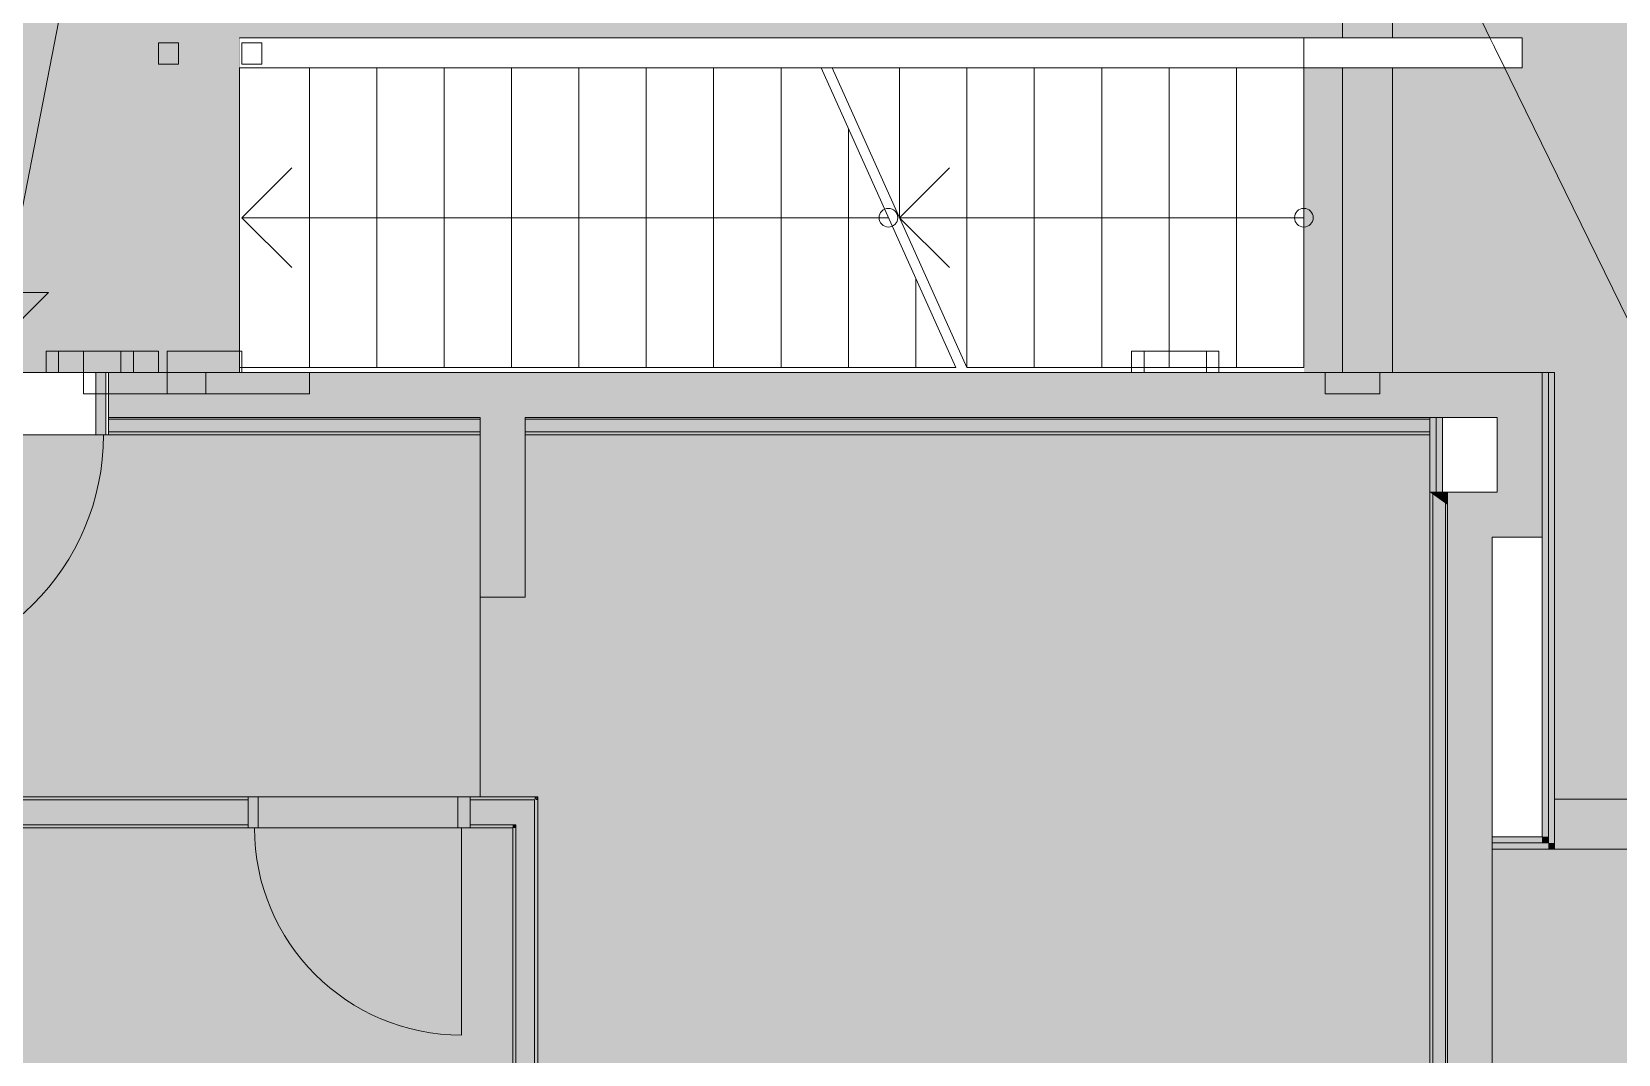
# Model space of a CAD drawing. Header units: metres. Extents: x -3.9 to 83, y -38 to 6.2.
# Drawn here: x 39.53 to 45.88, y -14.06 to -9.96 of the extents above; entities that cross this region are included whole.
import ezdxf

# ---------------------------------------------------------------- set-up
doc = ezdxf.new("R2010")
doc.units = ezdxf.units.M
doc.header["$MEASUREMENT"] = 0
doc.set_wipeout_variables(frame=1)
for name, pattern in [('Dampfsperre', [0.003, 0.0015, -0.0015]), ('Schnittlinie', [0.006, 0.003, -0.0015, 0, -0.0015]), ('Untersicht', [0.001, 0.0005, -0.0005]), ('Wipeout_Contour', [1, 0, -1])]:
    doc.linetypes.add(name, pattern=pattern)
for name, color, linetype in [('0._Erdgeschoß PP Icon_1_0', 7, 'Continuous'), ('0._Erdgeschoß PP Icon_1_120 Wand Innen tragend', 7, 'Continuous'), ('0._Erdgeschoß PP Icon_1_130 Wand Innen', 7, 'Continuous'), ('0._Erdgeschoß PP Icon_1_170 Schachtwände', 7, 'Continuous'), ('0._Erdgeschoß PP Icon_1_230 Decke abgehaengt', 7, 'Continuous'), ('0._Erdgeschoß PP Icon_1_410 Treppe', 7, 'Continuous'), ('0._Erdgeschoß PP Icon_1_450 Absturzsicherung', 7, 'Continuous'), ('0._Erdgeschoß PP Icon_1_710 Gelände', 7, 'Continuous'), ('0._Erdgeschoß PP Icon_1_810 Raum', 7, 'Continuous'), ('0._Erdgeschoß PP Icon_1_815 Raumbegrenzung', 7, 'Continuous'), ('0._Erdgeschoß PP Icon_1_905 VP Beschriftung Übersicht.Übersicht', 7, 'Continuous')]:
    doc.layers.add(name, color=color, linetype=linetype)

msp = doc.modelspace()

# ---------------------------------------------------------------- wipeouts: each hides what was drawn before it
at = {"color": 254, "linetype": 'Wipeout_Contour', "lineweight": 0, "ltscale": 193.488375}
msp.add_wipeout([(28.2051, 3.5109), (28.2051, -37.8391), (52.5858, -37.8391), (52.5858, 3.5109)], dxfattribs=at).dxf.layer = '0._Erdgeschoß PP Icon_1_0'

# ---------------------------------------------------------------- next in the draw order: hatches: boundary and pattern name
at = {"layer": '0._Erdgeschoß PP Icon_1_120 Wand Innen tragend', "linetype": 'Continuous', "lineweight": 0, "true_color": 0xffffff}
for points in [[(39.8234, -11.3254), (39.7834, -11.3254), (39.7834, -11.5754), (39.8234, -11.5754)], [(39.8334, -11.5129), (41.3234, -11.5129), (41.3234, -11.5054), (39.8334, -11.5054)], [(41.5034, -11.5129), (45.1284, -11.5129), (45.1284, -11.5054), (41.5034, -11.5054)], [(45.1909, -11.8504), (45.1984, -11.8558), (45.1984, -11.8054), (45.1909, -11.8054)], [(45.1909, -11.8504), (45.1909, -17.2404), (45.1984, -17.2404), (45.1984, -11.8558)]]:
    msp.add_hatch(color=7, dxfattribs=at).paths.add_polyline_path(points)
at = {"layer": '0._Erdgeschoß PP Icon_1_120 Wand Innen tragend', "linetype": 'Continuous', "lineweight": 0, "true_color": 0x000000}
for points in [[(41.3234, -11.3254), (39.8334, -11.3254), (39.8334, -11.5054), (41.3234, -11.5054)], [(41.3234, -11.3254), (41.3234, -12.2254), (41.5034, -12.2254), (41.5034, -11.3254)], [(41.5034, -11.5054), (45.1284, -11.5054), (45.1284, -11.3254), (41.5034, -11.3254)], [(45.3984, -11.3254), (45.1284, -11.3254), (45.1284, -11.5054), (45.3984, -11.5054)], [(45.3984, -11.5054), (45.5784, -11.5054), (45.5784, -11.3254)], [(45.3984, -11.3254), (45.3984, -11.5054), (45.5784, -11.3254)], [(45.5784, -11.8054), (45.5784, -11.5054), (45.3984, -11.5054), (45.3984, -11.8054)], [(39.8334, -11.5629), (41.3234, -11.5629), (41.3234, -11.5129), (39.8334, -11.5129)], [(39.8334, -11.5629), (39.8334, -11.5754), (41.3234, -11.5754), (41.3234, -11.5629)], [(41.5034, -11.5629), (45.1284, -11.5629), (45.1284, -11.5129), (41.5034, -11.5129)], [(41.5034, -11.5754), (45.1284, -11.5754), (45.1284, -11.5629), (41.5034, -11.5629)], [(45.1409, -11.8054), (45.1284, -11.8054), (45.1409, -11.8144)], [(45.1284, -11.8054), (45.1284, -17.2404), (45.1409, -17.2404), (45.1409, -11.8144)], [(45.1409, -11.8144), (45.1909, -11.8504), (45.1909, -11.8054), (45.1409, -11.8054)], [(45.1409, -11.8144), (45.1409, -17.2404), (45.1909, -17.2404), (45.1909, -11.8504)], [(45.1984, -11.8054), (45.1984, -11.8558), (45.3784, -11.9854), (45.3784, -11.8054)], [(45.3784, -11.9854), (45.3984, -11.9854), (45.3984, -11.8054), (45.3784, -11.8054)], [(45.5784, -11.8054), (45.3984, -11.8054), (45.5784, -11.9854)], [(45.3984, -11.8054), (45.3984, -11.9854), (45.5784, -11.9854)], [(45.3784, -11.9854), (45.1984, -11.8558), (45.1984, -11.9854)], [(45.1984, -11.9854), (45.1984, -17.2404), (45.3784, -17.2404), (45.3784, -11.9854)]]:
    msp.add_hatch(color=18, dxfattribs=at).paths.add_polyline_path(points)
at = {"layer": '0._Erdgeschoß PP Icon_1_130 Wand Innen', "linetype": 'Continuous', "lineweight": 0, "true_color": 0x000000}
for points in [[(38.7534, -13.0254), (38.7534, -13.0379), (40.3934, -13.0379), (40.3934, -13.0254)], [(41.2834, -13.0254), (41.2834, -13.0379), (41.5409, -13.0379), (41.5409, -13.0254)], [(41.5534, -13.0254), (41.5409, -13.0254), (41.5409, -13.0379)], [(41.5434, -13.0379), (41.5534, -13.0379), (41.5534, -13.0254)], [(38.7534, -13.0379), (38.7534, -13.1379), (40.3934, -13.1379), (40.3934, -13.0379)], [(41.2834, -13.1379), (41.4634, -13.1379), (41.4659, -13.1347), (41.4659, -13.0379), (41.2834, -13.0379)], [(41.4659, -13.1347), (41.5409, -13.041), (41.5409, -13.0379), (41.4659, -13.0379)], [(41.5409, -13.1379), (41.5409, -13.041), (41.4659, -13.1347), (41.4659, -13.1379)], [(41.5434, -13.0379), (41.5409, -13.041), (41.5409, -17.2404), (41.5534, -17.2404), (41.5534, -13.0379)], [(38.7534, -13.1379), (38.7534, -13.1504), (40.3934, -13.1504), (40.3934, -13.1379)], [(41.2834, -13.1379), (41.2834, -13.1504), (41.4534, -13.1504), (41.4534, -13.1379)], [(41.4534, -13.1504), (41.4634, -13.1379), (41.4534, -13.1379)], [(41.4534, -13.1504), (41.4659, -13.1504), (41.4659, -13.1379), (41.4634, -13.1379)], [(41.4534, -13.1504), (41.4534, -17.2404), (41.4659, -17.2404), (41.4659, -13.1504)], [(41.4659, -13.1379), (41.4659, -17.2404), (41.5409, -17.2404), (41.5409, -13.1379)]]:
    msp.add_hatch(color=18, dxfattribs=at).paths.add_polyline_path(points)
at = {"layer": '0._Erdgeschoß PP Icon_1_130 Wand Innen', "linetype": 'Continuous', "lineweight": 13, "true_color": 0xe8e2dc}
msp.add_hatch(color=254, dxfattribs=at).paths.add_polyline_path([(41.2834, -13.1504), (41.2834, -13.0254), (40.3934, -13.0254), (40.3934, -13.1504)])
at = {"layer": '0._Erdgeschoß PP Icon_1_130 Wand Innen', "linetype": 'Continuous', "lineweight": 0, "true_color": 0xffffff}
for points in [[(40.3934, -13.0254), (40.3934, -13.1504), (40.4334, -13.1504), (40.4334, -13.0254)], [(41.2834, -13.1504), (41.2834, -13.0254), (41.2334, -13.0254), (41.2334, -13.1504)]]:
    msp.add_hatch(color=7, dxfattribs=at).paths.add_polyline_path(points)
at = {"layer": '0._Erdgeschoß PP Icon_1_170 Schachtwände', "linetype": 'Continuous', "lineweight": 0, "true_color": 0x000000}
for points in [[(45.6034, -13.1854), (45.6034, -11.3254), (45.5784, -11.3254), (45.5784, -13.1854)], [(45.6284, -13.2104), (45.6284, -11.3254), (45.6034, -11.3254), (45.6034, -13.2104)], [(45.1284, -11.5054), (45.1284, -11.8054), (45.1534, -11.8054), (45.1534, -11.5054)], [(45.1534, -11.5054), (45.1534, -11.8054), (45.1784, -11.8054), (45.1784, -11.5054)], [(45.5784, -13.1854), (45.3784, -13.1854), (45.3784, -13.2104), (45.5784, -13.2104)], [(45.6034, -13.2104), (45.3784, -13.2104), (45.3784, -13.2354), (45.6034, -13.2354)], [(45.5784, -13.1854), (45.6034, -13.2104), (45.6034, -13.1854)], [(45.5784, -13.2104), (45.6034, -13.2104), (45.5784, -13.1854)], [(45.6034, -13.2104), (45.6284, -13.2354), (45.6284, -13.2104)], [(45.6034, -13.2354), (45.6284, -13.2354), (45.6034, -13.2104)]]:
    msp.add_hatch(color=18, dxfattribs=at).paths.add_polyline_path(points)
at = {"layer": '0._Erdgeschoß PP Icon_1_810 Raum', "linetype": 'Continuous', "lineweight": 0, "true_color": 0x191919}
msp.add_hatch(color=250, dxfattribs=at).paths.add_polyline_path([(46.9584, -15.2354), (46.9584, -8.7754), (46.9584, -5.6604), (45.2034, -5.6604), (45.2034, -8.0254), (45.4534, -8.0254), (45.4534, -8.7754), (45.2034, -8.7754), (42.7434, -8.7754), (42.7434, -8.5954), (42.7434, -8.5879), (42.5834, -8.5879), (42.5834, -8.5654), (40.9034, -8.5654), (40.9034, -8.5879), (40.7434, -8.5879), (40.7434, -8.7754), (40.1134, -8.7754), (38.6534, -8.7754), (38.6534, -9.6854), (38.6534, -11.0754), (38.6534, -11.3254), (40.3584, -11.3254), (40.3584, -9.9854), (44.6234, -9.9854), (44.6234, -11.3254), (45.1284, -11.3254), (45.5784, -11.3254), (45.6284, -11.3254), (45.6284, -13.2354), (45.3784, -13.2354), (45.3784, -17.2404), (46.9584, -17.2404)])
at = {"layer": '0._Erdgeschoß PP Icon_1_810 Raum', "linetype": 'Continuous', "lineweight": 13, "true_color": 0xe8e2dc}
for points in [[(38.6534, -11.5754), (38.6534, -13.0254), (38.7534, -13.0254), (41.3234, -13.0254), (41.3234, -12.2254), (41.3234, -11.5754)], [(45.1284, -17.2404), (45.1284, -11.8054), (45.1284, -11.5754), (41.5034, -11.5754), (41.5034, -12.2254), (41.3234, -12.2254), (41.3234, -13.0254), (41.5534, -13.0254), (41.5534, -17.2404)], [(38.7534, -13.1504), (38.7534, -17.2404), (41.4534, -17.2404), (41.4534, -13.1504)]]:
    msp.add_hatch(color=254, dxfattribs=at).paths.add_polyline_path(points)
at = {"layer": '0._Erdgeschoß PP Icon_1_905 VP Beschriftung Übersicht.Übersicht', "linetype": 'Continuous', "lineweight": 0, "true_color": 0x000000}
msp.add_hatch(color=18, dxfattribs=at).paths.add_polyline_path([(39.5934, -11.0054), (39.0934, -11.0054), (39.3434, -11.2554)])

# ---------------------------------------------------------------- next in the draw order: linework, layer by layer
at = {"layer": '0._Erdgeschoß PP Icon_1_120 Wand Innen tragend', "color": 7, "linetype": 'Dampfsperre', "lineweight": 13, "ltscale": 1000}
for p, q in [((39.8334, -11.3254), (38.8334, -11.3254)), ((39.8334, -11.5754), (38.8334, -11.5754))]:
    msp.add_line(p, q, dxfattribs=at)
at = {"layer": '0._Erdgeschoß PP Icon_1_120 Wand Innen tragend', "color": 8, "linetype": 'Continuous', "lineweight": 13, "ltscale": 1000}
for p, q in [((39.8234, -11.3254), (39.7834, -11.3254)), ((39.7834, -11.3254), (39.7834, -11.5754)), ((39.8234, -11.5754), (39.8234, -11.3254)), ((39.7834, -11.5754), (39.8234, -11.5754))]:
    msp.add_line(p, q, dxfattribs=at)
at = {"layer": '0._Erdgeschoß PP Icon_1_120 Wand Innen tragend', "color": 7, "linetype": 'Continuous', "lineweight": 18, "ltscale": 1000}
for p, q in [((39.8334, -11.3254), (39.8334, -11.5054)), ((39.8334, -11.3254), (39.8334, -11.5054)), ((39.8334, -11.3254), (39.8334, -11.5054)), ((39.8334, -11.5054), (41.3234, -11.5054)), ((41.5034, -11.5054), (45.1284, -11.5054)), ((45.1984, -11.8558), (45.1984, -11.8054)), ((45.1984, -11.8558), (45.1984, -11.9854)), ((45.1984, -11.9854), (45.1984, -17.2404))]:
    msp.add_line(p, q, dxfattribs=at)
at = {"layer": '0._Erdgeschoß PP Icon_1_120 Wand Innen tragend', "color": 7, "linetype": 'Continuous', "lineweight": 13, "ltscale": 1000}
for p, q in [((39.8334, -11.5054), (39.8334, -11.5129)), ((39.8334, -11.5054), (39.8334, -11.5129)), ((39.8334, -11.5054), (39.8334, -11.5129)), ((41.3234, -11.5129), (41.3234, -11.5054)), ((41.5034, -11.5054), (41.5034, -11.5129)), ((39.8334, -11.5129), (41.3234, -11.5129)), ((39.8334, -11.5129), (39.8334, -11.5629)), ((39.8334, -11.5129), (39.8334, -11.5629)), ((39.8334, -11.5129), (39.8334, -11.5629)), ((39.8334, -11.5629), (41.3234, -11.5629)), ((39.8334, -11.5629), (39.8334, -11.5754)), ((39.8334, -11.5629), (39.8334, -11.5754)), ((39.8334, -11.5629), (39.8334, -11.5754)), ((41.3234, -11.5629), (41.3234, -11.5129)), ((41.3234, -11.5754), (41.3234, -11.5629)), ((41.5034, -11.5129), (41.5034, -11.5629)), ((41.5034, -11.5129), (45.1284, -11.5129)), ((41.5034, -11.5629), (41.5034, -11.5754)), ((41.5034, -11.5629), (45.1284, -11.5629)), ((45.1409, -11.8144), (45.1409, -11.8054)), ((45.1409, -11.8144), (45.1409, -17.2404)), ((45.1909, -11.8504), (45.1909, -11.8054)), ((45.1909, -11.8504), (45.1909, -17.2404))]:
    msp.add_line(p, q, dxfattribs=at)
at = {"layer": '0._Erdgeschoß PP Icon_1_120 Wand Innen tragend', "color": 7, "linetype": 'Continuous', "lineweight": 18, "ltscale": 1000, "flags": 128}
for points in [[(41.3234, -11.3254), (39.8334, -11.3254)], [(41.5034, -11.3254), (41.3234, -11.3254)], [(45.1284, -11.3254), (41.5034, -11.3254)], [(45.5784, -11.3254), (45.1284, -11.3254)], [(45.5784, -11.3254), (45.5784, -11.5054)], [(41.3234, -11.5054), (41.3234, -12.2254)], [(41.5034, -12.2254), (41.5034, -11.5054)], [(45.1284, -11.5054), (45.3984, -11.5054)], [(45.3984, -11.5054), (45.3984, -11.8054)], [(45.5784, -11.8054), (45.5784, -11.5054)], [(45.1984, -11.8054), (45.3784, -11.8054)], [(45.3984, -11.8054), (45.3784, -11.8054)], [(45.5784, -11.9854), (45.5784, -11.8054)], [(45.3784, -17.2404), (45.3784, -11.9854)], [(45.3784, -11.9854), (45.5784, -11.9854)], [(41.3234, -12.2254), (41.5034, -12.2254)]]:
    msp.add_lwpolyline(points, dxfattribs=at)
at = {"layer": '0._Erdgeschoß PP Icon_1_120 Wand Innen tragend', "color": 7, "linetype": 'Continuous', "lineweight": 13, "ltscale": 1000, "flags": 128}
for points in [[(45.1284, -11.5129), (45.1284, -11.5054)], [(45.1284, -11.5629), (45.1284, -11.5129)], [(45.1284, -11.5754), (45.1284, -11.5629)], [(39.8334, -11.5754), (41.3234, -11.5754)], [(41.5034, -11.5754), (45.1284, -11.5754)], [(45.1284, -11.8054), (45.1409, -11.8054)], [(45.1284, -11.8054), (45.1284, -17.2404)], [(45.1409, -11.8054), (45.1909, -11.8054)], [(45.1909, -11.8054), (45.1984, -11.8054)]]:
    msp.add_lwpolyline(points, dxfattribs=at)
at = {"layer": '0._Erdgeschoß PP Icon_1_120 Wand Innen tragend', "color": 8, "linetype": 'Continuous', "lineweight": 0, "ltscale": 1000}
msp.add_arc((38.8534, -11.5754), 0.96, 270, 0, dxfattribs=at)
at = {"layer": '0._Erdgeschoß PP Icon_1_130 Wand Innen', "color": 7, "linetype": 'Continuous', "lineweight": 18, "ltscale": 1000}
for p, q in [((40.3934, -13.0379), (40.3934, -13.0254)), ((40.3934, -13.0379), (40.3934, -13.0254)), ((40.3934, -13.0379), (40.3934, -13.0254)), ((41.2834, -13.0379), (41.2834, -13.0254)), ((41.2834, -13.0379), (41.2834, -13.0254)), ((41.2834, -13.0379), (41.2834, -13.0254)), ((40.3934, -13.0379), (38.7534, -13.0379)), ((40.3934, -13.1379), (40.3934, -13.0379)), ((40.3934, -13.1379), (40.3934, -13.0379)), ((40.3934, -13.1379), (40.3934, -13.0379)), ((41.4659, -13.0379), (41.2834, -13.0379)), ((41.2834, -13.1379), (41.2834, -13.0379)), ((41.2834, -13.1379), (41.2834, -13.0379)), ((41.2834, -13.1379), (41.2834, -13.0379)), ((41.5409, -13.0379), (41.4659, -13.0379)), ((41.5409, -13.0379), (41.4659, -13.0379)), ((41.5409, -13.0379), (41.5409, -13.041)), ((41.5409, -13.1379), (41.5409, -13.041)), ((38.7534, -13.1379), (40.3934, -13.1379)), ((40.3934, -13.1504), (40.3934, -13.1379)), ((40.3934, -13.1504), (40.3934, -13.1379)), ((40.3934, -13.1504), (40.3934, -13.1379)), ((41.2834, -13.1379), (41.4534, -13.1379)), ((41.2834, -13.1504), (41.2834, -13.1379)), ((41.2834, -13.1504), (41.2834, -13.1379)), ((41.2834, -13.1504), (41.2834, -13.1379)), ((41.4634, -13.1379), (41.4534, -13.1379)), ((41.4634, -13.1379), (41.4534, -13.1379)), ((41.4659, -13.1379), (41.4634, -13.1379)), ((41.4659, -13.1379), (41.4634, -13.1379)), ((41.4659, -13.1379), (41.4659, -17.2404)), ((41.5409, -17.2404), (41.5409, -13.1379))]:
    msp.add_line(p, q, dxfattribs=at)
at = {"layer": '0._Erdgeschoß PP Icon_1_130 Wand Innen', "color": 7, "linetype": 'Schnittlinie', "lineweight": 13, "ltscale": 1000}
for p, q in [((40.3934, -13.0254), (41.2834, -13.0254)), ((40.3934, -13.1504), (41.2834, -13.1504))]:
    msp.add_line(p, q, dxfattribs=at)
at = {"layer": '0._Erdgeschoß PP Icon_1_130 Wand Innen', "color": 8, "linetype": 'Continuous', "lineweight": 13, "ltscale": 1000}
for p, q in [((40.3934, -13.0254), (40.4334, -13.0254)), ((40.3934, -13.1504), (40.3934, -13.0254)), ((40.4334, -13.0254), (40.4334, -13.1504)), ((41.2334, -13.1504), (41.2334, -13.0254)), ((41.2334, -13.0254), (41.2834, -13.0254)), ((41.2834, -13.0254), (41.2834, -13.1504)), ((40.4334, -13.1504), (40.3934, -13.1504)), ((41.2834, -13.1504), (41.2334, -13.1504))]:
    msp.add_line(p, q, dxfattribs=at)
at = {"layer": '0._Erdgeschoß PP Icon_1_130 Wand Innen', "color": 8, "linetype": 'Continuous', "lineweight": 0, "ltscale": 1000}
msp.add_line((41.2484, -13.1504), (41.2484, -13.9804), dxfattribs=at)
at = {"layer": '0._Erdgeschoß PP Icon_1_130 Wand Innen', "color": 7, "linetype": 'Continuous', "lineweight": 18, "ltscale": 1000, "flags": 128}
for points in [[(40.3934, -13.0254), (38.7534, -13.0254)], [(41.5409, -13.0254), (41.2834, -13.0254)], [(41.5534, -13.0254), (41.5409, -13.0254)], [(41.5534, -17.2404), (41.5534, -13.0254)], [(38.7534, -13.1504), (40.3934, -13.1504)], [(41.2834, -13.1504), (41.4534, -13.1504)], [(41.4534, -13.1504), (41.4534, -17.2404)]]:
    msp.add_lwpolyline(points, dxfattribs=at)
at = {"layer": '0._Erdgeschoß PP Icon_1_130 Wand Innen', "color": 8, "linetype": 'Continuous', "lineweight": 0, "ltscale": 1000}
msp.add_arc((41.2484, -13.1504), 0.83, 180, 270, dxfattribs=at)
at = {"layer": '0._Erdgeschoß PP Icon_1_170 Schachtwände', "color": 7, "linetype": 'Continuous', "lineweight": 18, "ltscale": 1000}
for p, q in [((45.6034, -13.1854), (45.6034, -11.3254)), ((45.1534, -11.5054), (45.1534, -11.8054)), ((45.3784, -13.2104), (45.5784, -13.2104)), ((45.5784, -13.2104), (45.6034, -13.2104)), ((45.6034, -13.2104), (45.6034, -13.1854))]:
    msp.add_line(p, q, dxfattribs=at)
at = {"layer": '0._Erdgeschoß PP Icon_1_170 Schachtwände', "color": 7, "linetype": 'Continuous', "lineweight": 18, "ltscale": 1000, "flags": 128}
for points in [[(45.5784, -11.3254), (45.5784, -13.1854)], [(45.6034, -11.3254), (45.5784, -11.3254)], [(45.6284, -11.3254), (45.6034, -11.3254)], [(45.6284, -13.2104), (45.6284, -11.3254)], [(45.1784, -11.5054), (45.1284, -11.5054)], [(45.1284, -11.5054), (45.1284, -11.8054)], [(45.1784, -11.8054), (45.1784, -11.5054)], [(45.1284, -11.8054), (45.1784, -11.8054)], [(45.5784, -13.1854), (45.3784, -13.1854)], [(45.3784, -13.2104), (45.3784, -13.1854)], [(45.3784, -13.2354), (45.3784, -13.2104)], [(45.6284, -13.2354), (45.6284, -13.2104)], [(45.3784, -13.2354), (45.6284, -13.2354)]]:
    msp.add_lwpolyline(points, dxfattribs=at)
at = {"layer": '0._Erdgeschoß PP Icon_1_230 Decke abgehaengt', "color": 8, "linetype": 'Schnittlinie', "lineweight": 13, "ltscale": 1000, "flags": 128}
for points in [[(44.7784, -11.3254), (45.6284, -11.3254), (45.6284, -13.2354), (46.9584, -13.2354), (46.9584, -8.6754), (45.4534, -8.6754), (45.4534, -8.7754), (44.7784, -8.7754)], [(45.3784, -17.2504), (46.9584, -17.2504), (46.9584, -13.2354), (45.3784, -13.2354)]]:
    msp.add_lwpolyline(points, close=True, dxfattribs=at)
at = {"layer": '0._Erdgeschoß PP Icon_1_230 Decke abgehaengt', "color": 7, "linetype": 'Schnittlinie', "lineweight": 13, "ltscale": 1000, "flags": 128}
for points in [[(44.7784, -8.7754), (44.7784, -11.3254)], [(44.9784, -11.3254), (44.9784, -8.7754)], [(44.8034, -11.3254), (44.7784, -11.3254)], [(44.8284, -11.3254), (44.8034, -11.3254)], [(44.8784, -11.3254), (44.8284, -11.3254)], [(44.9784, -11.3254), (44.8784, -11.3254)], [(46.9584, -13.0354), (45.6284, -13.0354)], [(45.6284, -13.0604), (45.6284, -13.0354)], [(45.6284, -13.0854), (45.6284, -13.0604)], [(45.6284, -13.1354), (45.6284, -13.0854)], [(45.6284, -13.2354), (45.6284, -13.1354)], [(45.6284, -13.2354), (46.9584, -13.2354)]]:
    msp.add_lwpolyline(points, dxfattribs=at)
at = {"layer": '0._Erdgeschoß PP Icon_1_410 Treppe', "color": 7, "linetype": 'Continuous', "lineweight": 18, "ltscale": 1000}
for p, q in [((40.3684, -10.1054), (40.3584, -10.1054)), ((40.3584, -10.1054), (40.3584, -11.3054)), ((40.6384, -10.1054), (40.3684, -10.1054)), ((40.9084, -10.1054), (40.6384, -10.1054)), ((40.6384, -10.1054), (40.6384, -11.3054)), ((40.6384, -11.3054), (40.6384, -10.1054)), ((41.1784, -10.1054), (40.9084, -10.1054)), ((40.9084, -10.1054), (40.9084, -11.3054)), ((40.9084, -11.3054), (40.9084, -10.1054)), ((41.4484, -10.1054), (41.1784, -10.1054)), ((41.1784, -10.1054), (41.1784, -11.3054)), ((41.1784, -11.3054), (41.1784, -10.1054)), ((41.7184, -10.1054), (41.4484, -10.1054)), ((41.4484, -10.1054), (41.4484, -11.3054)), ((41.4484, -11.3054), (41.4484, -10.1054)), ((41.9884, -10.1054), (41.7184, -10.1054)), ((41.7184, -10.1054), (41.7184, -11.3054)), ((41.7184, -11.3054), (41.7184, -10.1054)), ((42.2584, -10.1054), (41.9884, -10.1054)), ((41.9884, -10.1054), (41.9884, -11.3054)), ((41.9884, -11.3054), (41.9884, -10.1054)), ((42.5284, -10.1054), (42.2584, -10.1054)), ((42.2584, -10.1054), (42.2584, -11.3054)), ((42.2584, -11.3054), (42.2584, -10.1054)), ((42.6887, -10.1054), (42.5284, -10.1054)), ((42.5284, -10.1054), (42.5284, -11.3054)), ((42.5284, -11.3054), (42.5284, -10.1054)), ((43.2287, -11.3054), (42.6887, -10.1054)), ((42.7984, -10.3491), (42.7984, -11.3054)), ((42.7984, -11.3054), (42.7984, -10.3491)), ((43.0684, -10.9491), (43.0684, -11.3054)), ((43.0684, -11.3054), (43.0684, -10.9491)), ((40.3584, -11.3054), (40.3684, -11.3054)), ((40.3684, -11.3054), (40.6384, -11.3054)), ((40.6384, -11.3054), (40.9084, -11.3054)), ((40.9084, -11.3054), (41.1784, -11.3054)), ((41.1784, -11.3054), (41.4484, -11.3054)), ((41.4484, -11.3054), (41.7184, -11.3054)), ((41.7184, -11.3054), (41.9884, -11.3054)), ((41.9884, -11.3054), (42.2584, -11.3054)), ((42.2584, -11.3054), (42.5284, -11.3054)), ((42.5284, -11.3054), (42.7984, -11.3054)), ((42.7984, -11.3054), (43.0684, -11.3054)), ((43.0684, -11.3054), (43.2287, -11.3054)), ((43.2734, -11.3054), (43.5434, -11.3054)), ((43.5434, -11.3054), (43.8134, -11.3054)), ((43.8134, -11.3054), (44.0834, -11.3054)), ((44.0834, -11.3054), (44.3534, -11.3054)), ((44.3534, -11.3054), (44.6234, -11.3054))]:
    msp.add_line(p, q, dxfattribs=at)
at = {"layer": '0._Erdgeschoß PP Icon_1_410 Treppe', "color": 7, "linetype": 'Continuous', "lineweight": 13, "ltscale": 1000}
for p, q in [((40.5684, -10.5054), (40.3684, -10.7054)), ((43.2034, -10.5054), (43.0034, -10.7054)), ((40.6384, -10.7054), (40.3684, -10.7054)), ((40.3684, -10.7054), (40.5684, -10.9054)), ((42.9587, -10.7054), (40.6384, -10.7054)), ((44.3534, -10.7054), (43.0034, -10.7054)), ((43.0034, -10.7054), (43.2034, -10.9054)), ((44.6234, -10.7054), (44.3534, -10.7054))]:
    msp.add_line(p, q, dxfattribs=at)
at = {"layer": '0._Erdgeschoß PP Icon_1_410 Treppe', "color": 255, "linetype": 'Schnittlinie', "lineweight": 0, "ltscale": 1000, "flags": 128}
for points in [[(40.0334, -10.0904), (40.1134, -10.0904), (40.1134, -10.0054), (40.0334, -10.0054)], [(40.0334, -11.3254), (40.2234, -11.3254), (40.2234, -11.4104), (39.7334, -11.4104), (39.7334, -11.3254)]]:
    msp.add_lwpolyline(points, close=True, dxfattribs=at)
at = {"layer": '0._Erdgeschoß PP Icon_1_410 Treppe', "color": 255, "linetype": 'Continuous', "lineweight": 0, "ltscale": 1000, "flags": 128}
for points in [[(44.5234, -10.0904), (44.6234, -10.0904), (44.6234, -10.0054), (44.5234, -10.0054)], [(44.5734, -10.0904), (44.5934, -10.0904), (44.6234, -10.0904), (44.6234, -10.0479), (44.5734, -10.0479)], [(40.3684, -11.3254), (40.6384, -11.3254), (40.6384, -11.4104), (40.0684, -11.4104), (40.0684, -11.3254)], [(44.7085, -11.3254), (44.8985, -11.3254), (44.9285, -11.3257), (44.9285, -11.4104), (44.7085, -11.4104)]]:
    msp.add_lwpolyline(points, close=True, dxfattribs=at)
at = {"layer": '0._Erdgeschoß PP Icon_1_410 Treppe', "color": 7, "linetype": 'Continuous', "lineweight": 13, "ltscale": 1000, "flags": 128}
for points in [[(42.9587, -10.6679, 1), (42.9587, -10.7429, 1)], [(44.6234, -10.6679, 1), (44.6234, -10.7429, 1)]]:
    msp.add_lwpolyline(points, format="xyb", close=True, dxfattribs=at)
at = {"layer": '0._Erdgeschoß PP Icon_1_450 Absturzsicherung', "color": 7, "linetype": 'Continuous', "lineweight": 13, "ltscale": 1000, "true_color": 0xf4f4f4, "flags": 128}
for points in [[(39.5834, -11.3254), (39.8834, -11.3254), (39.8834, -11.2404), (39.5834, -11.2404)], [(39.6334, -11.3254), (39.9334, -11.3254), (39.9334, -11.2404), (39.6334, -11.2404)], [(39.6334, -11.3254), (39.9334, -11.3254), (39.9334, -11.2404), (39.6334, -11.2404)], [(39.6334, -11.3254), (39.9334, -11.3254), (39.9334, -11.2404), (39.6334, -11.2404)], [(39.7334, -11.3254), (40.0334, -11.3254), (40.0334, -11.2404), (39.7334, -11.2404)], [(40.0684, -11.3254), (40.3684, -11.3254), (40.3684, -11.2404), (40.0684, -11.2404)], [(43.9334, -11.3254), (44.2334, -11.3254), (44.2334, -11.2404), (43.9334, -11.2404)], [(43.9834, -11.3254), (44.2834, -11.3254), (44.2834, -11.2404), (43.9834, -11.2404)], [(43.9834, -11.3254), (44.2834, -11.3254), (44.2834, -11.2404), (43.9834, -11.2404)], [(43.9834, -11.3254), (44.2834, -11.3254), (44.2834, -11.2404), (43.9834, -11.2404)]]:
    msp.add_lwpolyline(points, close=True, dxfattribs=at)
at = {"layer": '0._Erdgeschoß PP Icon_1_710 Gelände', "color": 83, "linetype": 'Continuous', "lineweight": 13, "ltscale": 1000, "true_color": 0x89cd89}
msp.add_line((38.447, -16.0206), (41.066, -2.5506), dxfattribs=at)
at = {"layer": '0._Erdgeschoß PP Icon_1_815 Raumbegrenzung', "color": 8, "linetype": 'Schnittlinie', "lineweight": 13, "ltscale": 1000}
msp.add_line((41.3234, -13.0254), (41.3234, -12.2254), dxfattribs=at)
at = {"layer": '0._Erdgeschoß PP Icon_1_905 VP Beschriftung Übersicht.Übersicht', "color": 7, "linetype": 'Untersicht', "lineweight": 13, "ltscale": 1000, "flags": 128}
msp.add_lwpolyline([(39.5934, -11.0054), (39.3434, -11.2554), (39.0934, -11.0054)], close=True, dxfattribs=at)

# ---------------------------------------------------------------- next in the draw order: wipeouts: each hides what was drawn before it
at = {"color": 254, "linetype": 'Wipeout_Contour', "lineweight": 0, "ltscale": 174.651704}
msp.add_wipeout([(44.6234, -9.9854), (40.3584, -9.9854), (40.3584, -10.0154), (44.6234, -10.0154)], dxfattribs=at).dxf.layer = '0._Erdgeschoß PP Icon_1_450 Absturzsicherung'
at = {"color": 254, "linetype": 'Wipeout_Contour', "lineweight": 0, "ltscale": 174.734872}
msp.add_wipeout([(40.3584, -10.1054), (44.6234, -10.1054), (44.6234, -10.0754), (40.3584, -10.0754)], dxfattribs=at).dxf.layer = '0._Erdgeschoß PP Icon_1_450 Absturzsicherung'

# ---------------------------------------------------------------- next in the draw order: wipeouts: each hides what was drawn before it
at = {"color": 254, "linetype": 'Wipeout_Contour', "lineweight": 0, "ltscale": 174.670013}
msp.add_wipeout([(44.6234, -10.0154), (40.3584, -10.0154), (40.3584, -10.0254), (44.6234, -10.0254)], dxfattribs=at).dxf.layer = '0._Erdgeschoß PP Icon_1_450 Absturzsicherung'
at = {"color": 254, "linetype": 'Wipeout_Contour', "lineweight": 0, "ltscale": 174.716217}
msp.add_wipeout([(40.3584, -10.0754), (44.6234, -10.0754), (44.6234, -10.0654), (40.3584, -10.0654)], dxfattribs=at).dxf.layer = '0._Erdgeschoß PP Icon_1_450 Absturzsicherung'

# ---------------------------------------------------------------- next in the draw order: linework, layer by layer
at = {"layer": '0._Erdgeschoß PP Icon_1_450 Absturzsicherung', "color": 7, "linetype": 'Continuous', "lineweight": 18, "ltscale": 1000, "flags": 128}
for points in [[(44.6234, -9.9854), (40.3584, -9.9854)], [(40.3584, -10.1054), (44.6234, -10.1054)]]:
    msp.add_lwpolyline(points, dxfattribs=at)

# ---------------------------------------------------------------- next in the draw order: wipeouts: each hides what was drawn before it
at = {"color": 254, "linetype": 'Wipeout_Contour', "lineweight": 0, "ltscale": 174.69326}
msp.add_wipeout([(40.3584, -10.0654), (44.6234, -10.0654), (44.6234, -10.0254), (40.3584, -10.0254)], dxfattribs=at).dxf.layer = '0._Erdgeschoß PP Icon_1_450 Absturzsicherung'

# ---------------------------------------------------------------- next in the draw order: linework, layer by layer
at = {"layer": '0._Erdgeschoß PP Icon_1_450 Absturzsicherung', "color": 7, "linetype": 'Continuous', "lineweight": 18, "ltscale": 1000, "flags": 128}
for points in [[(44.6234, -10.0154), (44.6234, -9.9854)], [(44.6234, -10.0254), (44.6234, -10.0154)], [(44.6234, -10.0654), (44.6234, -10.0254)], [(44.6234, -10.0754), (44.6234, -10.0654)], [(44.6234, -10.1054), (44.6234, -10.0754)]]:
    msp.add_lwpolyline(points, dxfattribs=at)

# ---------------------------------------------------------------- next in the draw order: wipeouts: each hides what was drawn before it
at = {"color": 254, "linetype": 'Wipeout_Contour', "lineweight": 0, "ltscale": 174.651704}
msp.add_wipeout([(44.6234, -9.9854), (40.3584, -9.9854), (40.3584, -10.0154), (44.6234, -10.0154)], dxfattribs=at).dxf.layer = '0._Erdgeschoß PP Icon_1_450 Absturzsicherung'
at = {"color": 254, "linetype": 'Wipeout_Contour', "lineweight": 0, "ltscale": 174.734872}
msp.add_wipeout([(40.3584, -10.1054), (44.6234, -10.1054), (44.6234, -10.0754), (40.3584, -10.0754)], dxfattribs=at).dxf.layer = '0._Erdgeschoß PP Icon_1_450 Absturzsicherung'

# ---------------------------------------------------------------- next in the draw order: wipeouts: each hides what was drawn before it
at = {"color": 254, "linetype": 'Wipeout_Contour', "lineweight": 0, "ltscale": 174.670013}
msp.add_wipeout([(44.6234, -10.0154), (40.3584, -10.0154), (40.3584, -10.0254), (44.6234, -10.0254)], dxfattribs=at).dxf.layer = '0._Erdgeschoß PP Icon_1_450 Absturzsicherung'
at = {"color": 254, "linetype": 'Wipeout_Contour', "lineweight": 0, "ltscale": 174.716217}
msp.add_wipeout([(40.3584, -10.0754), (44.6234, -10.0754), (44.6234, -10.0654), (40.3584, -10.0654)], dxfattribs=at).dxf.layer = '0._Erdgeschoß PP Icon_1_450 Absturzsicherung'

# ---------------------------------------------------------------- next in the draw order: linework, layer by layer
at = {"layer": '0._Erdgeschoß PP Icon_1_450 Absturzsicherung', "color": 7, "linetype": 'Continuous', "lineweight": 18, "ltscale": 1000, "flags": 128}
for points in [[(44.6234, -9.9854), (40.3584, -9.9854)], [(40.3584, -10.1054), (44.6234, -10.1054)]]:
    msp.add_lwpolyline(points, dxfattribs=at)

# ---------------------------------------------------------------- next in the draw order: wipeouts: each hides what was drawn before it
at = {"color": 254, "linetype": 'Wipeout_Contour', "lineweight": 0, "ltscale": 174.69326}
msp.add_wipeout([(40.3584, -10.0654), (44.6234, -10.0654), (44.6234, -10.0254), (40.3584, -10.0254)], dxfattribs=at).dxf.layer = '0._Erdgeschoß PP Icon_1_450 Absturzsicherung'

# ---------------------------------------------------------------- next in the draw order: linework, layer by layer
at = {"layer": '0._Erdgeschoß PP Icon_1_450 Absturzsicherung', "color": 7, "linetype": 'Continuous', "lineweight": 18, "ltscale": 1000, "flags": 128}
for points in [[(40.3584, -10.0154), (40.3584, -9.9854)], [(40.3584, -10.0254), (40.3584, -10.0154)], [(40.3584, -10.0654), (40.3584, -10.0254)], [(44.6234, -10.0154), (44.6234, -9.9854)], [(44.6234, -10.0254), (44.6234, -10.0154)], [(44.6234, -10.0654), (44.6234, -10.0254)], [(40.3584, -10.0754), (40.3584, -10.0654)], [(40.3584, -10.1054), (40.3584, -10.0754)], [(44.6234, -10.0754), (44.6234, -10.0654)], [(44.6234, -10.1054), (44.6234, -10.0754)]]:
    msp.add_lwpolyline(points, dxfattribs=at)

# ---------------------------------------------------------------- next in the draw order: wipeouts: each hides what was drawn before it
at = {"color": 254, "linetype": 'Wipeout_Contour', "lineweight": 0, "ltscale": 176.36404}
msp.add_wipeout([(45.4984, -9.9854), (40.3584, -9.9854), (40.3584, -10.0154), (45.4984, -10.0154)], dxfattribs=at).dxf.layer = '0._Erdgeschoß PP Icon_1_450 Absturzsicherung'
at = {"color": 254, "linetype": 'Wipeout_Contour', "lineweight": 0, "ltscale": 176.446515}
msp.add_wipeout([(40.3584, -10.1054), (45.4984, -10.1054), (45.4984, -10.0754), (40.3584, -10.0754)], dxfattribs=at).dxf.layer = '0._Erdgeschoß PP Icon_1_450 Absturzsicherung'

# ---------------------------------------------------------------- next in the draw order: wipeouts: each hides what was drawn before it
at = {"color": 254, "linetype": 'Wipeout_Contour', "lineweight": 0, "ltscale": 176.382198}
msp.add_wipeout([(45.4984, -10.0154), (40.3584, -10.0154), (40.3584, -10.0254), (45.4984, -10.0254)], dxfattribs=at).dxf.layer = '0._Erdgeschoß PP Icon_1_450 Absturzsicherung'
at = {"color": 254, "linetype": 'Wipeout_Contour', "lineweight": 0, "ltscale": 176.428016}
msp.add_wipeout([(40.3584, -10.0754), (45.4984, -10.0754), (45.4984, -10.0654), (40.3584, -10.0654)], dxfattribs=at).dxf.layer = '0._Erdgeschoß PP Icon_1_450 Absturzsicherung'

# ---------------------------------------------------------------- next in the draw order: linework, layer by layer
at = {"layer": '0._Erdgeschoß PP Icon_1_410 Treppe', "color": 7, "linetype": 'Continuous', "lineweight": 18, "ltscale": 1000}
for p, q in [((43.0034, -10.1054), (42.7334, -10.1054)), ((43.2734, -11.3054), (42.7334, -10.1054)), ((43.2734, -10.1054), (43.0034, -10.1054)), ((43.0034, -10.1054), (43.0034, -10.7054)), ((43.0034, -10.7054), (43.0034, -10.1054)), ((43.5434, -10.1054), (43.2734, -10.1054)), ((43.2734, -10.1054), (43.2734, -11.3054)), ((43.2734, -11.3054), (43.2734, -10.1054)), ((43.8134, -10.1054), (43.5434, -10.1054)), ((43.5434, -10.1054), (43.5434, -11.3054)), ((43.5434, -11.3054), (43.5434, -10.1054)), ((44.0834, -10.1054), (43.8134, -10.1054)), ((43.8134, -10.1054), (43.8134, -11.3054)), ((43.8134, -11.3054), (43.8134, -10.1054)), ((44.3534, -10.1054), (44.0834, -10.1054)), ((44.0834, -10.1054), (44.0834, -11.3054)), ((44.0834, -11.3054), (44.0834, -10.1054)), ((44.6234, -10.1054), (44.3534, -10.1054)), ((44.3534, -10.1054), (44.3534, -11.3054)), ((44.3534, -11.3054), (44.3534, -10.1054)), ((44.6234, -11.3054), (44.6234, -10.1054))]:
    msp.add_line(p, q, dxfattribs=at)
at = {"layer": '0._Erdgeschoß PP Icon_1_450 Absturzsicherung', "color": 7, "linetype": 'Continuous', "lineweight": 18, "ltscale": 1000, "flags": 128}
for points in [[(45.4984, -9.9854), (40.3584, -9.9854)], [(40.3584, -10.1054), (45.4984, -10.1054)]]:
    msp.add_lwpolyline(points, dxfattribs=at)

# ---------------------------------------------------------------- next in the draw order: wipeouts: each hides what was drawn before it
at = {"color": 254, "linetype": 'Wipeout_Contour', "lineweight": 0, "ltscale": 176.405249}
msp.add_wipeout([(40.3584, -10.0654), (45.4984, -10.0654), (45.4984, -10.0254), (40.3584, -10.0254)], dxfattribs=at).dxf.layer = '0._Erdgeschoß PP Icon_1_450 Absturzsicherung'

# ---------------------------------------------------------------- next in the draw order: linework, layer by layer
at = {"layer": '0._Erdgeschoß PP Icon_1_230 Decke abgehaengt', "color": 8, "linetype": 'Schnittlinie', "lineweight": 13, "ltscale": 1000}
msp.add_line((44.7784, -8.7754), (46.9584, -13.2354), dxfattribs=at)
at = {"layer": '0._Erdgeschoß PP Icon_1_410 Treppe', "color": 255, "linetype": 'Continuous', "lineweight": 0, "ltscale": 1000, "flags": 128}
msp.add_lwpolyline([(40.3684, -10.0904), (40.4484, -10.0904), (40.4484, -10.0054), (40.3684, -10.0054)], close=True, dxfattribs=at)
at = {"layer": '0._Erdgeschoß PP Icon_1_450 Absturzsicherung', "color": 7, "linetype": 'Continuous', "lineweight": 18, "ltscale": 1000, "flags": 128}
for points in [[(45.4984, -10.0154), (45.4984, -9.9854)], [(45.4984, -10.0254), (45.4984, -10.0154)], [(45.4984, -10.0654), (45.4984, -10.0254)], [(45.4984, -10.0754), (45.4984, -10.0654)], [(45.4984, -10.1054), (45.4984, -10.0754)]]:
    msp.add_lwpolyline(points, dxfattribs=at)
at = {"layer": '0._Erdgeschoß PP Icon_1_815 Raumbegrenzung', "color": 8, "linetype": 'Dampfsperre', "lineweight": 13, "ltscale": 1000, "flags": 128}
msp.add_lwpolyline([(40.3584, -9.9854), (44.6234, -9.9854), (44.6234, -11.3254), (40.3584, -11.3254)], close=True, dxfattribs=at)

doc.saveas('drawing.dxf')
